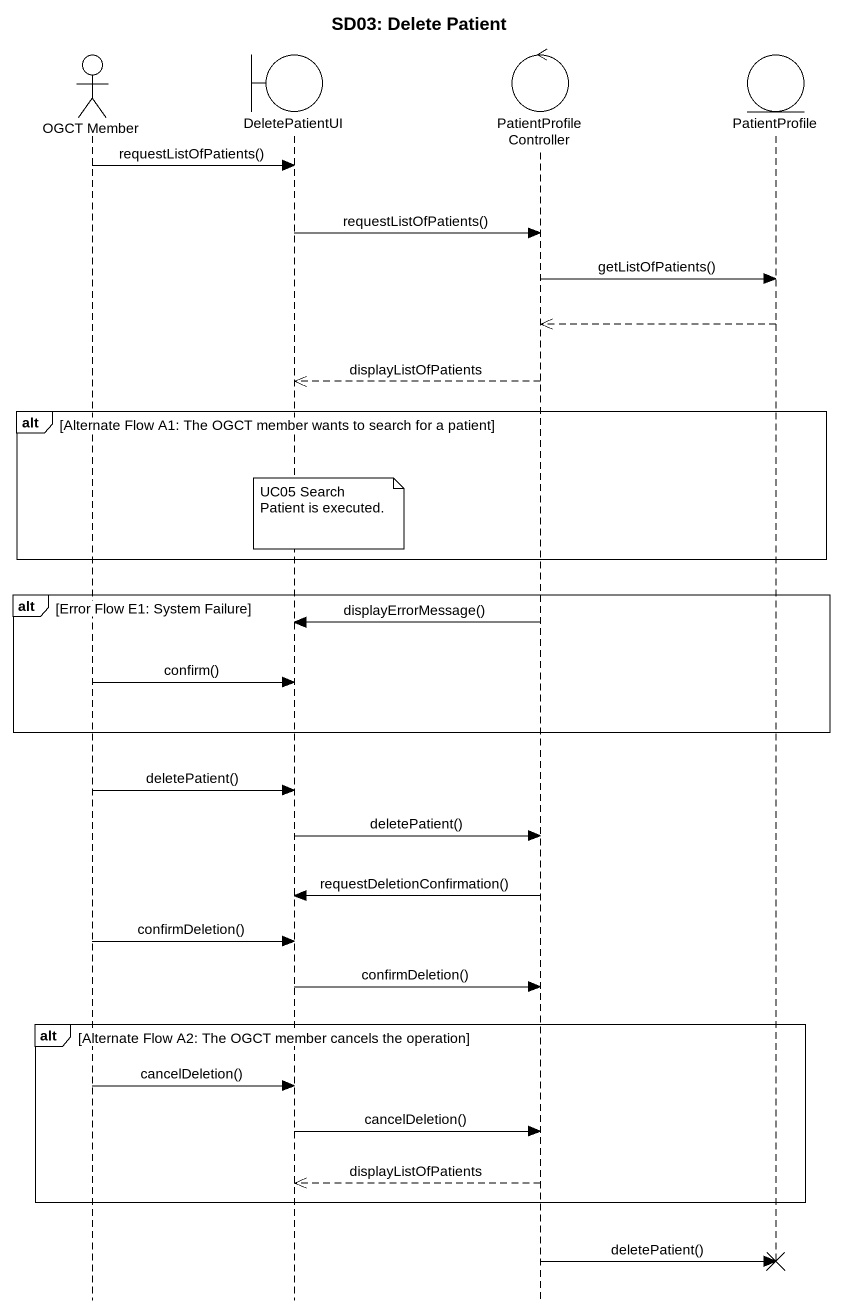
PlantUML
@startuml
title SD03: Delete Patient
hide footbox
actor "OGCT Member" as OGCT_Member
boundary DeletePatientUI
control PatientProfileController
entity PatientProfile

OGCT_Member -> DeletePatientUI : requestListOfPatients()
DeletePatientUI -> PatientProfileController : requestListOfPatients()
PatientProfileController -> PatientProfile : getListOfPatients()
PatientProfile -->> PatientProfileController
PatientProfileController -->> DeletePatientUI : displayListOfPatients
alt Alternate Flow A1: The OGCT member wants to search for a patient
  note over DeletePatientUI : UC05 Search Patient is executed.
end
alt Error Flow E1: System Failure
  PatientProfileController -> DeletePatientUI : displayErrorMessage()
  OGCT_Member -> DeletePatientUI : confirm()
end
OGCT_Member -> DeletePatientUI : deletePatient()
DeletePatientUI -> PatientProfileController : deletePatient()
PatientProfileController -> DeletePatientUI : requestDeletionConfirmation()
OGCT_Member -> DeletePatientUI : confirmDeletion()
DeletePatientUI -> PatientProfileController : confirmDeletion()
alt Alternate Flow A2: The OGCT member cancels the operation
  OGCT_Member -> DeletePatientUI : cancelDeletion()
  DeletePatientUI -> PatientProfileController : cancelDeletion()
  PatientProfileController -->> DeletePatientUI : displayListOfPatients
end
PatientProfileController -> PatientProfile !! : deletePatient()
@enduml
